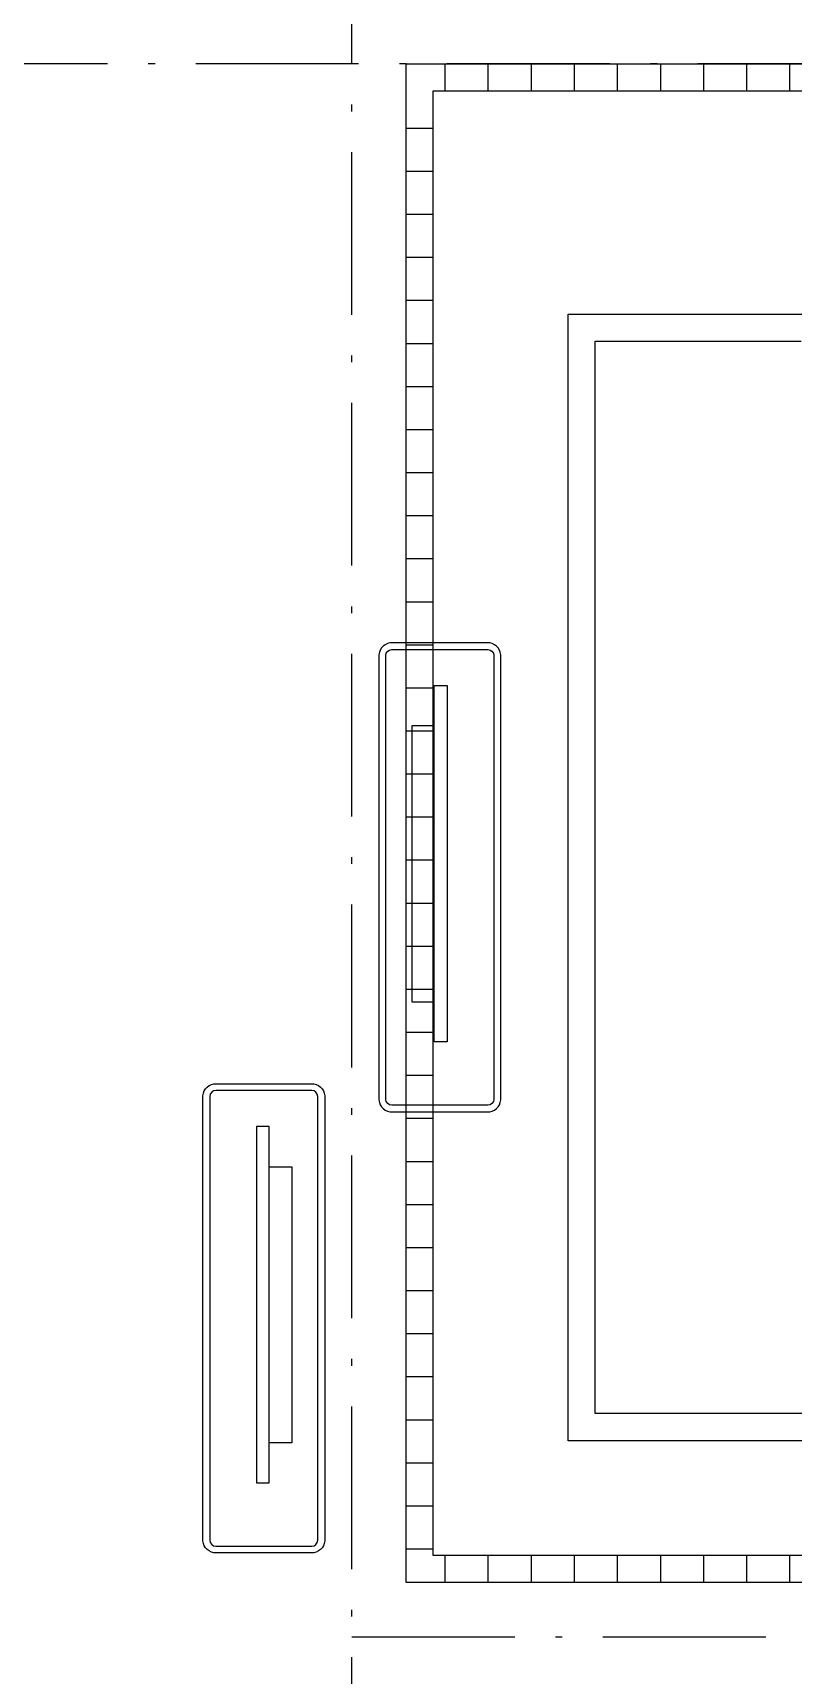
# Model space of a CAD drawing. Extents: x 3694 to 117786, y 20013 to 108631.
# Drawn here: x 36105 to 38905, y 29539 to 35595 of the extents above; entities that cross this region are included whole.
import ezdxf

# ---------------------------------------------------------------- set-up
doc = ezdxf.new("R2010")
doc.units = 0
doc.header["$LTSCALE"] = 1000
doc.header["$MEASUREMENT"] = 0
doc.linetypes.add('ACAD_ISO04W100', pattern=[30, 24, -3, 0, -3])
doc.linetypes.add('ACAD_ISO10W100', pattern=[18.5, 12, -3, 0.5, -3])
for name, color, linetype in [('DOTE', 1, 'ACAD_ISO04W100'), ('家具', 253, 'Continuous'), ('铺地', 251, 'Continuous')]:
    doc.layers.add(name, color=color, linetype=linetype)

# ---------------------------------------------------------------- blocks, each defined once
blk = doc.blocks.new('A$C1D226055')
at = {"layer": '家具'}
blk.add_lwpolyline([(424.2, 1730.1, -0.395939), (473.6, 1685.7), (473.6, 44.5, -0.395939), (424.2, 0), (74.4, 0, -0.395939), (25, 44.5), (25, 1685.7, -0.395939), (74.4, 1730.1)], format="xyb", close=True, dxfattribs=at)
at = {"layer": '家具', "color": 8}
for points in [[(426.2, 1705.1), (72.4, 1705.1)], [(50, 1685.7), (50, 44.5)], [(448.6, 44.5), (448.6, 1685.7)], [(72.4, 25), (426.2, 25)]]:
    blk.add_lwpolyline(points, dxfattribs=at)
at = {"layer": '家具'}
for points in [[(269.6, 1572.1), (221.9, 1572.1), (221.9, 258.1), (269.6, 258.1)], [(269.6, 1423.7), (352.7, 1423.7), (352.7, 406.4), (269.6, 406.4)]]:
    blk.add_lwpolyline(points, close=True, dxfattribs=at)
at = {"layer": '家具', "color": 8}
for centre, start, end in [((73.4, 1681.6), 91.18926, 175.21289), ((425.2, 1681.6), 4.78711, 88.81074), ((73.4, 48.5), 184.78711, 268.81074), ((425.2, 48.5), 271.18926, 355.21289)]:
    blk.add_arc(centre, 23.6, start, end, dxfattribs=at)

msp = doc.modelspace()

# ---------------------------------------------------------------- linework, layer by layer
at = {"layer": 'DOTE', "linetype": 'ACAD_ISO10W100', "ltscale": 0.05}
for p, q in [((37279.8, 26230.3), (37279.8, 44587.7)), ((43779.8, 35480.9), (23279.8, 35480.9)), ((37279.8, 29680.9), (42079.8, 29680.9))]:
    msp.add_line(p, q, dxfattribs=at)
at = {"layer": '家具'}
for p, q in [((38076.7, 30403.7, 0), (38076.7, 34558, 0)), ((38076.7, 34558, 0), (38960.2, 34558, 0)), ((39252.7, 30403.7, 0), (38076.7, 30403.7, 0))]:
    msp.add_line(p, q, dxfattribs=at)
at = {"layer": '家具', "color": 8}
for p, q in [((38176.7, 30503.7, 0), (38176.7, 34458, 0)), ((38176.7, 34458, 0), (38935.2, 34458, 0)), ((39271.2, 30503.7, 0), (38176.7, 30503.7, 0))]:
    msp.add_line(p, q, dxfattribs=at)
at = {"layer": '铺地'}
for p, q in [((37623.8, 35380.9), (37623.8, 35480.9)), ((37782.5, 35380.9), (37782.5, 35480.9)), ((37941.2, 35380.9), (37941.2, 35480.9)), ((38100, 35380.9), (38100, 35480.9)), ((38258.8, 35380.9), (38258.8, 35480.9)), ((38417.5, 35380.9), (38417.5, 35480.9)), ((38576.2, 35380.9), (38576.2, 35480.9)), ((38735, 35380.9), (38735, 35480.9)), ((38893.8, 35380.9), (38893.8, 35480.9)), ((37579.8, 35242.5), (37479.8, 35242.5)), ((37579.8, 35083.7), (37479.8, 35083.7)), ((37579.8, 34925), (37479.8, 34925)), ((37579.8, 34766.2), (37479.8, 34766.2)), ((37579.8, 34607.5), (37479.8, 34607.5)), ((37579.8, 34448.7), (37479.8, 34448.7)), ((37579.8, 34290), (37479.8, 34290)), ((37579.8, 34131.2), (37479.8, 34131.2)), ((37579.8, 33972.5), (37479.8, 33972.5)), ((37579.8, 33813.7), (37479.8, 33813.7)), ((37579.8, 33655), (37479.8, 33655)), ((37579.8, 33496.2), (37479.8, 33496.2)), ((37579.8, 33337.5), (37479.8, 33337.5)), ((37579.8, 33178.7), (37479.8, 33178.7)), ((37579.8, 33020), (37479.8, 33020)), ((37579.8, 32861.2), (37479.8, 32861.2)), ((37579.8, 32702.5), (37479.8, 32702.5)), ((37579.8, 32543.8), (37479.8, 32543.8)), ((37579.8, 32385), (37479.8, 32385)), ((37579.8, 32226.2), (37479.8, 32226.2)), ((37579.8, 32067.5), (37479.8, 32067.5)), ((37579.8, 31908.8), (37479.8, 31908.8)), ((37579.8, 31750), (37479.8, 31750)), ((37579.8, 31591.2), (37479.8, 31591.2)), ((37579.8, 31432.5), (37479.8, 31432.5)), ((37579.8, 31273.8), (37479.8, 31273.8)), ((37579.8, 31115), (37479.8, 31115)), ((37579.8, 30956.2), (37479.8, 30956.2)), ((37579.8, 30797.5), (37479.8, 30797.5)), ((37579.8, 30638.8), (37479.8, 30638.8)), ((37579.8, 30480), (37479.8, 30480)), ((37579.8, 30321.2), (37479.8, 30321.2)), ((37579.8, 30162.5), (37479.8, 30162.5)), ((37579.8, 30003.8), (37479.8, 30003.8)), ((37623.8, 29880.9), (37623.8, 29980.9)), ((37782.5, 29880.9), (37782.5, 29980.9)), ((37941.2, 29880.9), (37941.2, 29980.9)), ((38100, 29880.9), (38100, 29980.9)), ((38258.8, 29880.9), (38258.8, 29980.9)), ((38417.5, 29880.9), (38417.5, 29980.9)), ((38576.2, 29880.9), (38576.2, 29980.9)), ((38735, 29880.9), (38735, 29980.9)), ((38893.8, 29880.9), (38893.8, 29980.9))]:
    msp.add_line(p, q, dxfattribs=at)
for points in [[(41879.8, 29880.9), (37479.8, 29880.9), (37479.8, 35480.9), (41879.8, 35480.9)], [(41779.8, 29980.9), (37579.8, 29980.9), (37579.8, 35380.9), (41779.8, 35380.9)]]:
    msp.add_lwpolyline(points, close=True, dxfattribs=at)

# ---------------------------------------------------------------- block references
at = {"layer": '家具', "xscale": -1}
msp.add_blockref('A$C1D226055', (37853.2, 31615.8, 0), dxfattribs=at)
at = {"layer": '家具'}
msp.add_blockref('A$C1D226055', (36706.2, 29989.9), dxfattribs=at)

doc.saveas('drawing.dxf')
